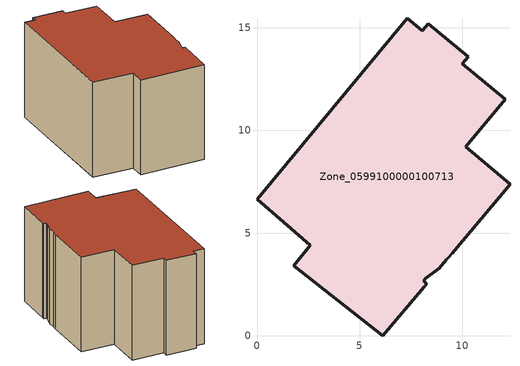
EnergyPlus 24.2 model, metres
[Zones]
Zone_0599100000100713
 floor ground (C_G): 8.87,3.29 8.21,2.79 8.12,2.67 8.26,2.52 8.15,2.39 6.11,0 1.8,3.42 2.6,4.42 0,6.64 7.32,15.46 8.05,14.85 8.34,15.2 10.29,13.58 10,13.24 12.08,11.51 10.16,9.2 12.32,7.39 9.5,4.01 9.32,3.79 9.21,3.7 z0
 wall outside (C_F): 2.6,4.42 1.8,3.42 6.11,0 8.15,2.39 8.26,2.52 8.12,2.67 8.21,2.79 8.87,3.29 9.21,3.7 9.32,3.79 9.5,4.01 12.32,7.39 10.16,9.2 12.08,11.51 10,13.24 10.29,13.58 8.34,15.2 8.05,14.85 7.32,15.46 0,6.64 2.6,4.42 z0:8.07
 roof outside (C_R): 9.5,4.01 12.32,7.39 10.16,9.2 12.08,11.51 10,13.24 10.29,13.58 8.34,15.2 8.05,14.85 7.32,15.46 0,6.64 2.6,4.42 1.8,3.42 6.11,0 8.15,2.39 8.26,2.52 8.12,2.67 8.21,2.79 8.87,3.29 9.21,3.7 9.32,3.79 z8.07
[BUILDING]
Pand.0599100000100713: North Axis=0; Terrain=City; Loads Convergence Tolerance Value=0.04; Temperature Convergence Tolerance Value=0.4; Solar Distribution=FullExterior; Maximum Number of Warmup Days=25; Minimum Number of Warmup Days=1
[Site:Location]
Rotterdam.The.Hague.AP_ZH_NLD Design_Conditions: Latitude=51.96; Longitude=4.45; Time Zone=1; Elevation=-4.5
[SITE:GROUNDTEMPERATURE:BUILDINGSURFACE]
18, 18, 18, 18, 18, 18, 18, 18, 18, 18, 18, 18
[MATERIAL] Thermal Absorptance=0.9; Solar Absorptance=0.7; Visible Absorptance=0.7
Name | Roughness | Thickness | Conductivity | Density | Specific Heat
G.TC.1946-1964 | MediumSmooth | 0.15 | 1 | 540 | 1210
F.TC.1946-1964 | Rough | 0.3 | 0.857143 | 1920 | 840
R.TC.1946-1964 | MediumRough | 0.2 | 0.235294 | 1500 | 1000
[CONSTRUCTION]
C_G: G.TC.1946-1964
C_F: F.TC.1946-1964
C_R: R.TC.1946-1964
[ZONE]
Zone_0599100000100713: Type=1; Multiplier=1; Ceiling Height=Autocalculate; Volume=Autocalculate; Floor Area=autocalculate; Part of Total Floor Area=Yes
[ZONEINFILTRATION:DESIGNFLOWRATE]
Infil_Zone_0599100000100713: Zone or ZoneList or Space or SpaceList=Zone_0599100000100713; Schedule=AlwaysOn; Design Flow Rate Calculation Method=Flow/Area; Flow Rate per Floor Area=0.003; Constant Term Coefficient=1; Temperature Term Coefficient=0; Velocity Term Coefficient=0; Velocity Squared Term Coefficient=0
[HVACTEMPLATE:ZONE:IDEALLOADSAIRSYSTEM]
Zone_0599100000100713: Maximum Heating Supply Air Temperature=50; Minimum Cooling Supply Air Temperature=13; Maximum Heating Supply Air Humidity Ratio=0.0156; Minimum Cooling Supply Air Humidity Ratio=0.0077; Heating Limit=NoLimit; Cooling Limit=NoLimit; Dehumidification Control Type=ConstantSensibleHeatRatio; Cooling Sensible Heat Ratio=0.7; Dehumidification Setpoint=60; Humidification Control Type=None; Humidification Setpoint=30; Outdoor Air Method=None; Outdoor Air Flow Rate per Person=0.00944; Outdoor Air Flow Rate per Zone Floor Area=0; Outdoor Air Flow Rate per Zone=0; Demand Controlled Ventilation Type=None; Outdoor Air Economizer Type=NoEconomizer; Heat Recovery Type=None; Sensible Heat Recovery Effectiveness=0.7; Latent Heat Recovery Effectiveness=0.65
[ZONECONTROL:THERMOSTAT]
ThermostatControl_Zone_0599100000100713: Zone or ZoneList=Zone_0599100000100713; Control Type Schedule=DualSetpointControlType; Control 1=Thermostat_Zone_0599100000100713; Temperature Difference Between Cutout And Setpoint=0
[THERMOSTATSETPOINT:DUALSETPOINT]
Thermostat_Zone_0599100000100713: Heating Setpoint Temperature Schedule=HeatingSetpoint_Zone_0599100000100713; Cooling Setpoint Temperature Schedule=CoolingSetpoint_Zone_0599100000100713
[SCHEDULE:COMPACT]
HeatingSetpoint_Zone_0599100000100713: Through: 12/31, For: AllDays, Until: 24:00, 21
CoolingSetpoint_Zone_0599100000100713: Through: 12/31, For: AllDays, Until: 24:00, 24
DualSetpointControlType: Through: 12/31, For: AllDays, Until: 24:00, 4
AlwaysOn: Through: 12/31, For: AllDays, Until: 24:00, 1
